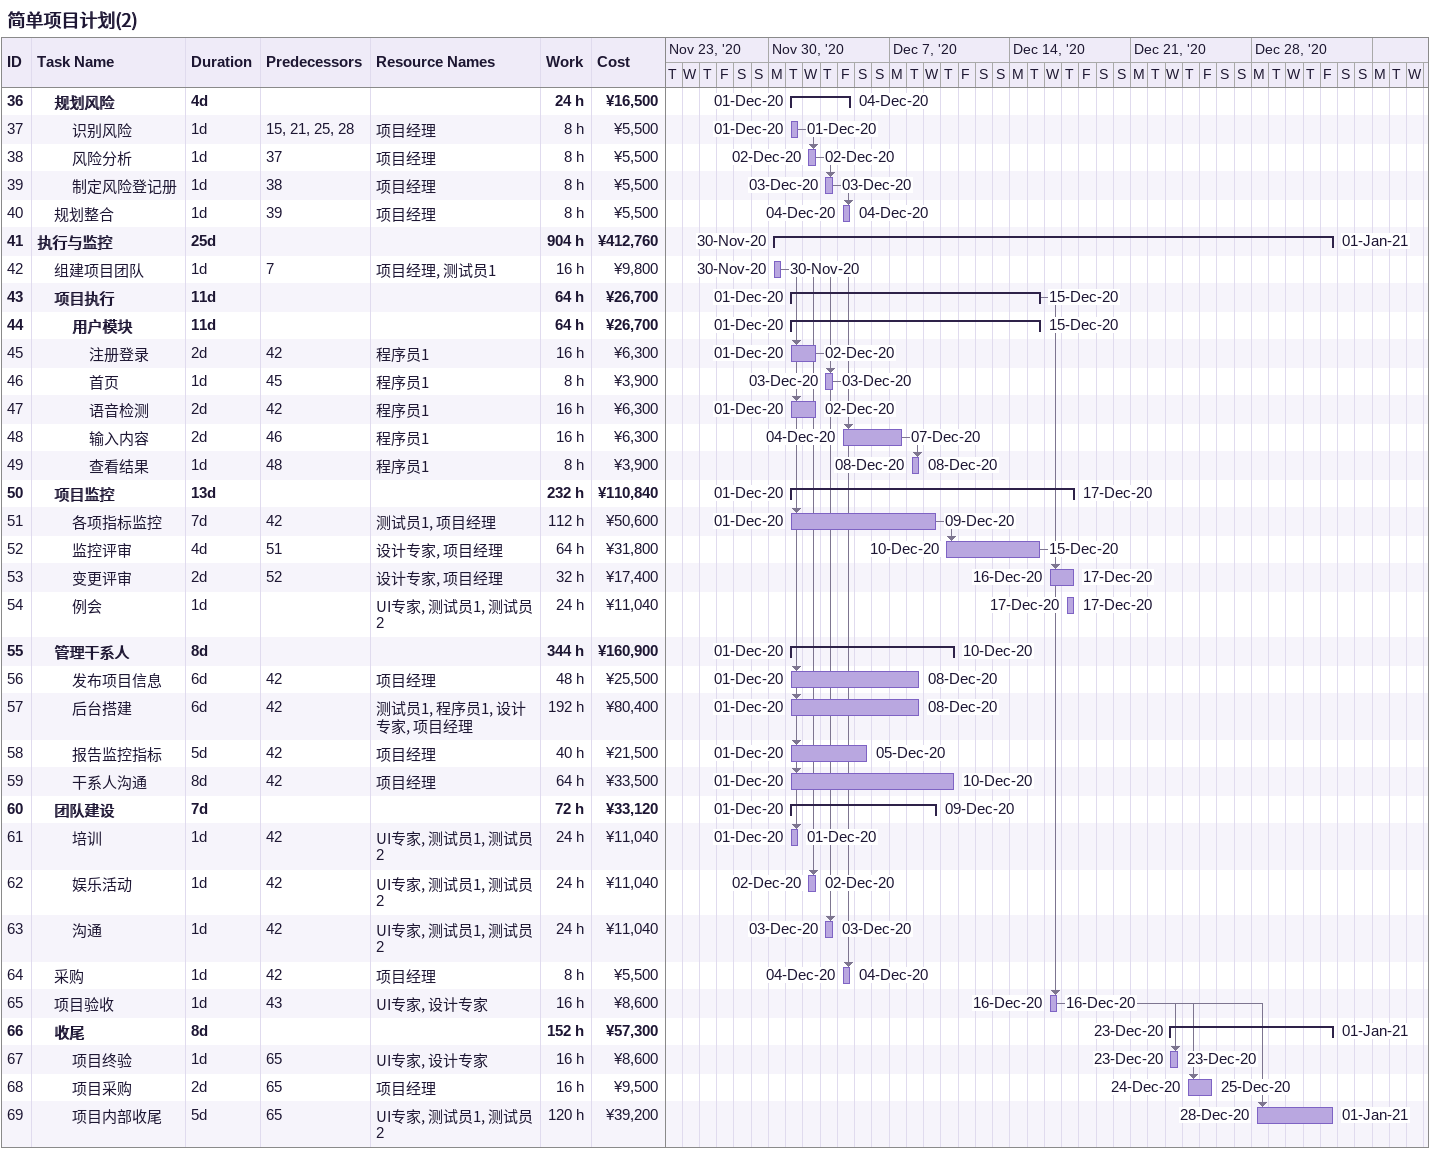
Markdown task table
简单项目计划(2)

| ID | Level | Task | Duration | Start | Finish | Predecessors | Resources | Work (h) | Cost (¥) |
|---|---|---|---|---|---|---|---|---|---|
| 36 | 2 | **规划风险** | 4d | 2020-12-01 | 2020-12-04 |  |  | 24 | 16500 |
| 37 | 3 | 识别风险 | 1d | 2020-12-01 | 2020-12-01 | 15, 21, 25, 28 | 项目经理 | 8 | 5500 |
| 38 | 3 | 风险分析 | 1d | 2020-12-02 | 2020-12-02 | 37 | 项目经理 | 8 | 5500 |
| 39 | 3 | 制定风险登记册 | 1d | 2020-12-03 | 2020-12-03 | 38 | 项目经理 | 8 | 5500 |
| 40 | 2 | 规划整合 | 1d | 2020-12-04 | 2020-12-04 | 39 | 项目经理 | 8 | 5500 |
| 41 | 1 | **执行与监控** | 25d | 2020-11-30 | 2021-01-01 |  |  | 904 | 412760 |
| 42 | 2 | 组建项目团队 | 1d | 2020-11-30 | 2020-11-30 | 7 | 项目经理, 测试员1 | 16 | 9800 |
| 43 | 2 | **项目执行** | 11d | 2020-12-01 | 2020-12-15 |  |  | 64 | 26700 |
| 44 | 3 | **用户模块** | 11d | 2020-12-01 | 2020-12-15 |  |  | 64 | 26700 |
| 45 | 4 | 注册登录 | 2d | 2020-12-01 | 2020-12-02 | 42 | 程序员1 | 16 | 6300 |
| 46 | 4 | 首页 | 1d | 2020-12-03 | 2020-12-03 | 45 | 程序员1 | 8 | 3900 |
| 47 | 4 | 语音检测 | 2d | 2020-12-01 | 2020-12-02 | 42 | 程序员1 | 16 | 6300 |
| 48 | 4 | 输入内容 | 2d | 2020-12-04 | 2020-12-07 | 46 | 程序员1 | 16 | 6300 |
| 49 | 4 | 查看结果 | 1d | 2020-12-08 | 2020-12-08 | 48 | 程序员1 | 8 | 3900 |
| 50 | 2 | **项目监控** | 13d | 2020-12-01 | 2020-12-17 |  |  | 232 | 110840 |
| 51 | 3 | 各项指标监控 | 7d | 2020-12-01 | 2020-12-09 | 42 | 测试员1, 项目经理 | 112 | 50600 |
| 52 | 3 | 监控评审 | 4d | 2020-12-10 | 2020-12-15 | 51 | 设计专家, 项目经理 | 64 | 31800 |
| 53 | 3 | 变更评审 | 2d | 2020-12-16 | 2020-12-17 | 52 | 设计专家, 项目经理 | 32 | 17400 |
| 54 | 3 | 例会 | 1d | 2020-12-17 | 2020-12-17 |  | UI专家, 测试员1, 测试员2 | 24 | 11040 |
| 55 | 2 | **管理干系人** | 8d | 2020-12-01 | 2020-12-10 |  |  | 344 | 160900 |
| 56 | 3 | 发布项目信息 | 6d | 2020-12-01 | 2020-12-08 | 42 | 项目经理 | 48 | 25500 |
| 57 | 3 | 后台搭建 | 6d | 2020-12-01 | 2020-12-08 | 42 | 测试员1, 程序员1, 设计专家, 项目经理 | 192 | 80400 |
| 58 | 3 | 报告监控指标 | 5d | 2020-12-01 | 2020-12-05 | 42 | 项目经理 | 40 | 21500 |
| 59 | 3 | 干系人沟通 | 8d | 2020-12-01 | 2020-12-10 | 42 | 项目经理 | 64 | 33500 |
| 60 | 2 | **团队建设** | 7d | 2020-12-01 | 2020-12-09 |  |  | 72 | 33120 |
| 61 | 3 | 培训 | 1d | 2020-12-01 | 2020-12-01 | 42 | UI专家, 测试员1, 测试员2 | 24 | 11040 |
| 62 | 3 | 娱乐活动 | 1d | 2020-12-02 | 2020-12-02 | 42 | UI专家, 测试员1, 测试员2 | 24 | 11040 |
| 63 | 3 | 沟通 | 1d | 2020-12-03 | 2020-12-03 | 42 | UI专家, 测试员1, 测试员2 | 24 | 11040 |
| 64 | 2 | 采购 | 1d | 2020-12-04 | 2020-12-04 | 42 | 项目经理 | 8 | 5500 |
| 65 | 2 | 项目验收 | 1d | 2020-12-16 | 2020-12-16 | 43 | UI专家, 设计专家 | 16 | 8600 |
| 66 | 2 | **收尾** | 8d | 2020-12-23 | 2021-01-01 |  |  | 152 | 57300 |
| 67 | 3 | 项目终验 | 1d | 2020-12-23 | 2020-12-23 | 65 | UI专家, 设计专家 | 16 | 8600 |
| 68 | 3 | 项目采购 | 2d | 2020-12-24 | 2020-12-25 | 65 | 项目经理 | 16 | 9500 |
| 69 | 3 | 项目内部收尾 | 5d | 2020-12-28 | 2021-01-01 | 65 | UI专家, 测试员1, 测试员2 | 120 | 39200 |
